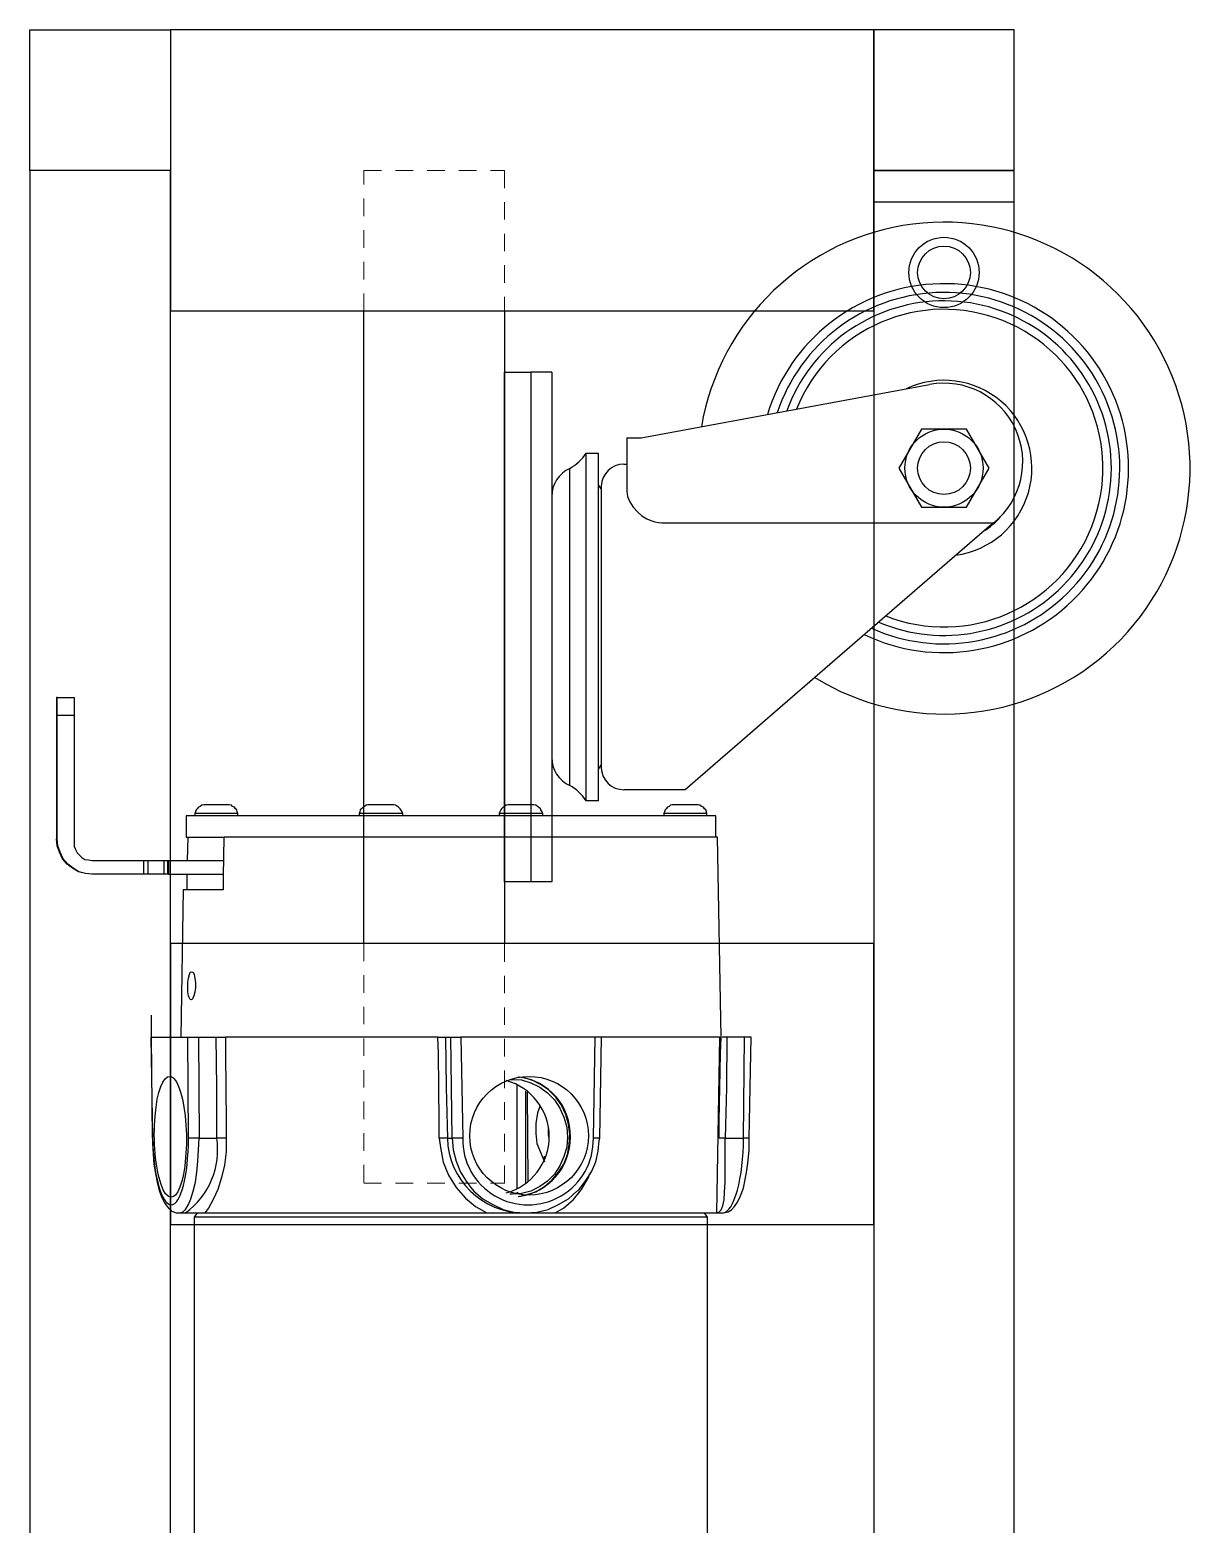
# Model space of a CAD drawing. Header units: inches. Extents: x 4 to 211, y 30 to 478.
# Drawn here: x 121.44 to 129.69, y 419.53 to 430.17 of the extents above; entities that cross this region are included whole.
import ezdxf

# ---------------------------------------------------------------- set-up
doc = ezdxf.new("R2010")
doc.units = ezdxf.units.IN
doc.header["$MEASUREMENT"] = 0
doc.linetypes.add('HIDDEN2', pattern=[0.1875, 0.125, -0.0625])
doc.layers.add('CONSTRUCTION', color=3, linetype='Continuous')
doc.layers.add('OBJECT', color=7, linetype='Continuous')
doc.layers.add('HIDDEN', color=1, linetype='HIDDEN2', lineweight=13)

msp = doc.modelspace()

# ---------------------------------------------------------------- linework, layer by layer
at = {"ltscale": 0.008386}
for p, q in [((125.15229, 427.72958), (125.00429, 427.72958)), ((125.00429, 427.72958), (125.00429, 424.10458)), ((125.15229, 427.72958), (125.15229, 424.10458)), ((125.15229, 424.10458), (125.00429, 424.10458))]:
    msp.add_line(p, q, dxfattribs=at)
at = {"ltscale": 0.011317}
for p, q in [((125.78829, 427.26208), (127.83973, 427.6423)), ((125.68629, 427.26208), (125.68629, 426.88249)), ((125.68629, 427.26208), (125.78829, 427.26208)), ((125.66629, 427.07508), (125.68629, 427.07508)), ((125.50345, 426.91937), (125.50345, 424.9148)), ((125.68629, 426.88249), (125.69175, 426.846)), ((125.69175, 426.846), (125.70736, 426.80782)), ((125.70736, 426.80782), (125.73184, 426.76987)), ((125.73184, 426.76987), (125.76504, 426.73309)), ((125.76504, 426.73309), (125.79423, 426.70864)), ((125.79423, 426.70864), (125.82812, 426.6871)), ((125.82812, 426.6871), (125.85602, 426.67415)), ((125.85602, 426.67415), (125.88625, 426.66456)), ((125.88625, 426.66456), (125.91097, 426.66009)), ((125.91097, 426.66009), (125.93629, 426.65854)), ((125.93629, 426.65854), (128.29674, 426.65854)), ((128.26523, 426.63452), (126.10016, 424.75908)), ((128.29674, 426.65854), (128.26523, 426.63452)), ((126.10016, 424.75908), (125.66629, 424.75908))]:
    msp.add_line(p, q, dxfattribs=at)
at = {"ltscale": 0.001756}
for p, q in [((127.78128, 427.32508), (127.62078, 427.04708)), ((128.10229, 427.32508), (127.78128, 427.32508)), ((128.26279, 427.04708), (128.10229, 427.32508)), ((127.62078, 427.04708), (127.78128, 426.76908)), ((128.10229, 426.76908), (128.26279, 427.04708)), ((127.78128, 426.76908), (128.10229, 426.76908))]:
    msp.add_line(p, q, dxfattribs=at)
at = {"ltscale": 0.005526}
for p, q in [((125.39629, 424.68108), (125.39629, 427.15308)), ((125.39629, 427.15308), (125.48529, 427.15308)), ((125.48529, 424.68108), (125.48529, 427.15308)), ((125.28113, 424.78904), (125.28113, 427.04513)), ((125.48529, 424.68108), (125.39629, 424.68108))]:
    msp.add_line(p, q, dxfattribs=at)
at = {"ltscale": 0.001756}
for radius in [0.278, 0.1875]:
    msp.add_circle((127.94179, 427.04708), radius, dxfattribs=at)
at = {"ltscale": 0.012555}
for radius, start, end in [(1.75, 238.309704, 170.314925), (1.3125, 244.411713, 163.10827), (1.25, 245.66411, 161.613558), (1.19, 247.004107, 160.007077)]:
    msp.add_arc((127.94179, 427.04708), radius, start, end, dxfattribs=at)
at = {"ltscale": 0.009699}
for radius, start, end in [(1.19, 247.004107, 160.007077), (1.13, 248.50456, 158.198449), (0.625, 277.805039, 115.450201)]:
    msp.add_arc((127.94179, 427.04708), radius, start, end, dxfattribs=at)
at = {"ltscale": 0.011317}
for centre, radius, start, end in [((127.94179, 427.09167), 0.56, 309.334498, 100.5), ((125.66629, 426.91208), 0.163, 90, 177.439296), ((125.66629, 424.92208), 0.163, 182.560704, 270)]:
    msp.add_arc(centre, radius, start, end, dxfattribs=at)
at = {"ltscale": 0.005526}
for centre, radius, start, end in [((125.11816, 427.33438), 0.332, 299.398978, 326.902453), ((125.37279, 426.84458), 0.2205, 114.561589, 180), ((125.38629, 426.84458), 0.12955, 25.256867, 40.163966), ((125.37279, 424.98958), 0.2205, 180, 245.438411), ((125.38629, 424.98958), 0.12955, 319.836034, 334.743133), ((125.11816, 424.49979), 0.332, 33.097547, 60.601022)]:
    msp.add_arc(centre, radius, start, end, dxfattribs=at)
at = {"ltscale": 0.003176}
msp.add_arc((127.94179, 427.04708), 0.53, 301.989861, 319.476438, dxfattribs=at)
at = {"layer": 'CONSTRUCTION'}
for p, q in [((121.63595, 425.41454), (121.63177, 425.41454)), ((121.63177, 425.41454), (121.63177, 425.40617)), ((121.63177, 425.40617), (121.63177, 425.39362)), ((121.63177, 425.39362), (121.63177, 425.37688)), ((121.63177, 425.37688), (121.63177, 425.36014)), ((121.63177, 425.36014), (121.63177, 425.33921)), ((121.63595, 425.40617), (121.63595, 425.41454)), ((121.63595, 425.41454), (121.75731, 425.41454)), ((121.63595, 425.39362), (121.63595, 425.40617)), ((121.63595, 425.37688), (121.63595, 425.39362)), ((121.63595, 425.36014), (121.63595, 425.37688)), ((121.63595, 425.33921), (121.63595, 425.36014)), ((121.75731, 425.41454), (121.75731, 425.40617)), ((121.75731, 425.40617), (121.75731, 425.39362)), ((121.75731, 425.39362), (121.75731, 425.37688)), ((121.75731, 425.37688), (121.75731, 425.36014)), ((121.75731, 425.36014), (121.75731, 425.33921)), ((121.63177, 425.33921), (121.63177, 425.3141)), ((121.63177, 425.3141), (121.63177, 425.28899)), ((121.63177, 425.28899), (121.63177, 424.41016)), ((121.63595, 425.3141), (121.63595, 425.33921)), ((121.63595, 425.28899), (121.63595, 425.3141)), ((121.63595, 424.41016), (121.63595, 425.28899)), ((121.63595, 425.28899), (121.75731, 425.28899)), ((121.75731, 425.33921), (121.75731, 425.3141)), ((121.75731, 425.3141), (121.75731, 425.28899)), ((121.75731, 425.28899), (121.75731, 424.38087)), ((122.6194, 424.60267), (122.61522, 424.59011)), ((122.62359, 424.61522), (122.6194, 424.60267)), ((122.63196, 424.62359), (122.62359, 424.61522)), ((122.64033, 424.63615), (122.63196, 424.62359)), ((122.65288, 424.64033), (122.64033, 424.63615)), ((122.66544, 424.6487), (122.65288, 424.64033)), ((122.67799, 424.65289), (122.66544, 424.6487)), ((122.69055, 424.65289), (122.67799, 424.65289)), ((122.69473, 424.65289), (122.69055, 424.65289)), ((122.71147, 424.65289), (122.69473, 424.65289)), ((122.73658, 424.65289), (122.71147, 424.65289)), ((122.76588, 424.65289), (122.73658, 424.65289)), ((122.79517, 424.65289), (122.76588, 424.65289)), ((122.82446, 424.65289), (122.79517, 424.65289)), ((122.8412, 424.65289), (122.82446, 424.65289)), ((122.84539, 424.65289), (122.8412, 424.65289)), ((122.85794, 424.65289), (122.84539, 424.65289)), ((122.87468, 424.6487), (122.85794, 424.65289)), ((122.88305, 424.64033), (122.87468, 424.6487)), ((122.89561, 424.63615), (122.88305, 424.64033)), ((122.90398, 424.62359), (122.89561, 424.63615)), ((122.91235, 424.61522), (122.90398, 424.62359)), ((122.91653, 424.60267), (122.91235, 424.61522)), ((122.92072, 424.59011), (122.91653, 424.60267)), ((123.78699, 424.60267), (123.78281, 424.59011)), ((123.79118, 424.61522), (123.78699, 424.60267)), ((123.79955, 424.62359), (123.79118, 424.61522)), ((123.8121, 424.63615), (123.79955, 424.62359)), ((123.82047, 424.64033), (123.8121, 424.63615)), ((123.83303, 424.6487), (123.82047, 424.64033)), ((123.84558, 424.65289), (123.83303, 424.6487)), ((123.85814, 424.65289), (123.84558, 424.65289)), ((123.86232, 424.65289), (123.85814, 424.65289)), ((123.87906, 424.65289), (123.86232, 424.65289)), ((123.90417, 424.65289), (123.87906, 424.65289)), ((123.93765, 424.65289), (123.90417, 424.65289)), ((123.96694, 424.65289), (123.93765, 424.65289)), ((123.99205, 424.65289), (123.96694, 424.65289)), ((124.00879, 424.65289), (123.99205, 424.65289)), ((124.01716, 424.65289), (124.00879, 424.65289)), ((124.02972, 424.65289), (124.01716, 424.65289)), ((124.04227, 424.6487), (124.02972, 424.65289)), ((124.05483, 424.64033), (124.04227, 424.6487)), ((124.0632, 424.63615), (124.05483, 424.64033)), ((124.07575, 424.62359), (124.0632, 424.63615)), ((124.07994, 424.61522), (124.07575, 424.62359)), ((124.08831, 424.60267), (124.07994, 424.61522)), ((124.09249, 424.59011), (124.08831, 424.60267)), ((124.783, 424.60267), (124.77882, 424.59011)), ((124.79137, 424.61522), (124.783, 424.60267)), ((124.79556, 424.62359), (124.79137, 424.61522)), ((124.80811, 424.63615), (124.79556, 424.62359)), ((124.81648, 424.64033), (124.80811, 424.63615)), ((124.82904, 424.6487), (124.81648, 424.64033)), ((124.84159, 424.65289), (124.82904, 424.6487)), ((124.85414, 424.65289), (124.84159, 424.65289)), ((124.86251, 424.65289), (124.85414, 424.65289)), ((124.87925, 424.65289), (124.86251, 424.65289)), ((124.90436, 424.65289), (124.87925, 424.65289)), ((124.93366, 424.65289), (124.90436, 424.65289)), ((124.96295, 424.65289), (124.93366, 424.65289)), ((124.98806, 424.65289), (124.96295, 424.65289)), ((125.0048, 424.65289), (124.98806, 424.65289)), ((125.01317, 424.65289), (125.0048, 424.65289)), ((125.02573, 424.65289), (125.01317, 424.65289)), ((125.03828, 424.6487), (125.02573, 424.65289)), ((125.05084, 424.64033), (125.03828, 424.6487)), ((125.05921, 424.63615), (125.05084, 424.64033)), ((125.07176, 424.62359), (125.05921, 424.63615)), ((125.07595, 424.61522), (125.07176, 424.62359)), ((125.08431, 424.60267), (125.07595, 424.61522)), ((125.0885, 424.59011), (125.08431, 424.60267)), ((125.95478, 424.60267), (125.95059, 424.59011)), ((125.95896, 424.61522), (125.95478, 424.60267)), ((125.96733, 424.62359), (125.95896, 424.61522)), ((125.9757, 424.63615), (125.96733, 424.62359)), ((125.98826, 424.64033), (125.9757, 424.63615)), ((125.99662, 424.6487), (125.98826, 424.64033)), ((126.00918, 424.65289), (125.99662, 424.6487)), ((126.02592, 424.65289), (126.00918, 424.65289)), ((126.0301, 424.65289), (126.02592, 424.65289)), ((126.04684, 424.65289), (126.0301, 424.65289)), ((126.07195, 424.65289), (126.04684, 424.65289)), ((126.10125, 424.65289), (126.07195, 424.65289)), ((126.13054, 424.65289), (126.10125, 424.65289)), ((126.15565, 424.65289), (126.13054, 424.65289)), ((126.17658, 424.65289), (126.15565, 424.65289)), ((126.18076, 424.65289), (126.17658, 424.65289)), ((126.19332, 424.65289), (126.18076, 424.65289)), ((126.20587, 424.6487), (126.19332, 424.65289)), ((126.21842, 424.64033), (126.20587, 424.6487)), ((126.23098, 424.63615), (126.21842, 424.64033)), ((126.23935, 424.62359), (126.23098, 424.63615)), ((126.24772, 424.61522), (126.23935, 424.62359)), ((126.2519, 424.60267), (126.24772, 424.61522)), ((126.25609, 424.59011), (126.2519, 424.60267)), ((122.56082, 424.57337), (122.55245, 424.57337)), ((122.55245, 424.57337), (122.55245, 424.42272)), ((122.58174, 424.57337), (122.56082, 424.57337)), ((122.61522, 424.57337), (122.58174, 424.57337)), ((122.61522, 424.59011), (122.61522, 424.57337)), ((122.62777, 424.59011), (122.61522, 424.59011)), ((122.66125, 424.57337), (122.61522, 424.57337)), ((122.6487, 424.59011), (122.62777, 424.59011)), ((122.67799, 424.59011), (122.6487, 424.59011)), ((122.71984, 424.57337), (122.66125, 424.57337)), ((122.71566, 424.59011), (122.67799, 424.59011)), ((122.76169, 424.59011), (122.71566, 424.59011)), ((122.7868, 424.57337), (122.71984, 424.57337)), ((122.80354, 424.59011), (122.76169, 424.59011)), ((122.86631, 424.57337), (122.7868, 424.57337)), ((122.84539, 424.59011), (122.80354, 424.59011)), ((122.87887, 424.59011), (122.84539, 424.59011)), ((122.95838, 424.57337), (122.86631, 424.57337)), ((122.90398, 424.59011), (122.87887, 424.59011)), ((122.91653, 424.59011), (122.90398, 424.59011)), ((122.92072, 424.59011), (122.91653, 424.59011)), ((122.92072, 424.57337), (122.92072, 424.59011)), ((123.05882, 424.57337), (122.95838, 424.57337)), ((123.16763, 424.57337), (123.05882, 424.57337)), ((123.2848, 424.57337), (123.16763, 424.57337)), ((123.41035, 424.57337), (123.2848, 424.57337)), ((123.54008, 424.57337), (123.41035, 424.57337)), ((123.67819, 424.57337), (123.54008, 424.57337)), ((123.82466, 424.57337), (123.67819, 424.57337)), ((123.78281, 424.59011), (123.78281, 424.57337)), ((123.78699, 424.59011), (123.78281, 424.59011)), ((123.80373, 424.59011), (123.78699, 424.59011)), ((123.83303, 424.59011), (123.80373, 424.59011)), ((123.97113, 424.57337), (123.82466, 424.57337)), ((123.86651, 424.59011), (123.83303, 424.59011)), ((123.90836, 424.59011), (123.86651, 424.59011)), ((123.9502, 424.59011), (123.90836, 424.59011)), ((123.99205, 424.59011), (123.9502, 424.59011)), ((124.12179, 424.57337), (123.97113, 424.57337)), ((124.02972, 424.59011), (123.99205, 424.59011)), ((124.0632, 424.59011), (124.02972, 424.59011)), ((124.07994, 424.59011), (124.0632, 424.59011)), ((124.08831, 424.59011), (124.07994, 424.59011)), ((124.09249, 424.59011), (124.08831, 424.59011)), ((124.09249, 424.57337), (124.09249, 424.59011)), ((124.27244, 424.57337), (124.12179, 424.57337)), ((124.42728, 424.57337), (124.27244, 424.57337)), ((124.58213, 424.57337), (124.42728, 424.57337)), ((124.73278, 424.57337), (124.58213, 424.57337)), ((124.88344, 424.57337), (124.73278, 424.57337)), ((124.77882, 424.59011), (124.77882, 424.57337)), ((124.783, 424.59011), (124.77882, 424.59011)), ((124.79974, 424.59011), (124.783, 424.59011)), ((124.82904, 424.59011), (124.79974, 424.59011)), ((124.86251, 424.59011), (124.82904, 424.59011)), ((124.90436, 424.59011), (124.86251, 424.59011)), ((125.02991, 424.57337), (124.88344, 424.57337)), ((124.94621, 424.59011), (124.90436, 424.59011)), ((124.98806, 424.59011), (124.94621, 424.59011)), ((125.02991, 424.59011), (124.98806, 424.59011)), ((125.05921, 424.59011), (125.02991, 424.59011)), ((125.17638, 424.57337), (125.02991, 424.57337)), ((125.08013, 424.59011), (125.05921, 424.59011)), ((125.0885, 424.59011), (125.08013, 424.59011)), ((125.0885, 424.57337), (125.0885, 424.59011)), ((125.31448, 424.57337), (125.17638, 424.57337)), ((125.44422, 424.57337), (125.31448, 424.57337)), ((125.57395, 424.57337), (125.44422, 424.57337)), ((125.69113, 424.57337), (125.57395, 424.57337)), ((125.79993, 424.57337), (125.69113, 424.57337)), ((125.90037, 424.57337), (125.79993, 424.57337)), ((125.99244, 424.57337), (125.90037, 424.57337)), ((125.95059, 424.59011), (125.95059, 424.57337)), ((125.95896, 424.59011), (125.95059, 424.59011)), ((125.97989, 424.59011), (125.95896, 424.59011)), ((125.97989, 424.57337), (125.95896, 424.57337)), ((126.01336, 424.59011), (125.97989, 424.59011)), ((126.01336, 424.57337), (125.97989, 424.57337)), ((126.07614, 424.57337), (125.99244, 424.57337)), ((126.05103, 424.59011), (126.01336, 424.59011)), ((126.05103, 424.57337), (126.01336, 424.57337)), ((126.09288, 424.59011), (126.05103, 424.59011)), ((126.09288, 424.57337), (126.05103, 424.57337)), ((126.1431, 424.57337), (126.07614, 424.57337)), ((126.13891, 424.59011), (126.09288, 424.59011)), ((126.13891, 424.57337), (126.09288, 424.57337)), ((126.18076, 424.59011), (126.13891, 424.59011)), ((126.18076, 424.57337), (126.13891, 424.57337)), ((126.20169, 424.57337), (126.1431, 424.57337)), ((126.21424, 424.59011), (126.18076, 424.59011)), ((126.21424, 424.57337), (126.18076, 424.57337)), ((126.2519, 424.57337), (126.20169, 424.57337)), ((126.23935, 424.59011), (126.21424, 424.59011)), ((126.23935, 424.57337), (126.21424, 424.57337)), ((126.2519, 424.59011), (126.23935, 424.59011)), ((126.2519, 424.57337), (126.23935, 424.57337)), ((126.25609, 424.59011), (126.2519, 424.59011)), ((126.28538, 424.57337), (126.2519, 424.57337)), ((126.25609, 424.57337), (126.2519, 424.57337)), ((126.25609, 424.57337), (126.25609, 424.59011)), ((126.30631, 424.57337), (126.28538, 424.57337)), ((126.31886, 424.57337), (126.30631, 424.57337)), ((126.31886, 424.42272), (126.31886, 424.57337)), ((121.63595, 424.35994), (121.63177, 424.41016)), ((121.63177, 424.41016), (121.63595, 424.41016)), ((121.64014, 424.35994), (121.63595, 424.41016)), ((122.55245, 424.42272), (122.55663, 424.42272)), ((122.55663, 424.42272), (122.56919, 424.42272)), ((122.565, 424.42272), (122.56082, 424.25532)), ((122.56919, 424.42272), (122.59848, 424.42272)), ((122.59848, 424.42272), (122.63614, 424.42272)), ((122.63614, 424.42272), (122.69055, 424.42272)), ((122.69055, 424.42272), (122.75332, 424.42272)), ((122.75332, 424.42272), (122.81609, 424.42272)), ((122.82028, 424.42272), (122.81609, 424.14233)), ((122.90816, 424.42272), (122.82028, 424.42272)), ((123.00442, 424.42272), (122.90816, 424.42272)), ((123.10904, 424.42272), (123.00442, 424.42272)), ((123.22203, 424.42272), (123.10904, 424.42272)), ((123.34339, 424.42272), (123.22203, 424.42272)), ((123.47313, 424.42272), (123.34339, 424.42272)), ((123.60704, 424.42272), (123.47313, 424.42272)), ((123.74514, 424.42272), (123.60704, 424.42272)), ((123.89162, 424.42272), (123.74514, 424.42272)), ((124.03809, 424.42272), (123.89162, 424.42272)), ((124.18874, 424.42272), (124.03809, 424.42272)), ((124.34359, 424.42272), (124.18874, 424.42272)), ((124.49424, 424.42272), (124.34359, 424.42272)), ((124.64908, 424.42272), (124.49424, 424.42272)), ((124.79974, 424.42272), (124.64908, 424.42272)), ((124.9504, 424.42272), (124.79974, 424.42272)), ((125.09268, 424.42272), (124.9504, 424.42272)), ((125.23497, 424.42272), (125.09268, 424.42272)), ((125.37307, 424.42272), (125.23497, 424.42272)), ((125.50281, 424.42272), (125.37307, 424.42272)), ((125.62417, 424.42272), (125.50281, 424.42272)), ((125.74135, 424.42272), (125.62417, 424.42272)), ((125.84597, 424.42272), (125.74135, 424.42272)), ((125.94222, 424.42272), (125.84597, 424.42272)), ((126.0301, 424.42272), (125.94222, 424.42272)), ((126.10962, 424.42272), (126.0301, 424.42272)), ((126.17658, 424.42272), (126.10962, 424.42272)), ((126.23098, 424.42272), (126.17658, 424.42272)), ((126.27283, 424.42272), (126.23098, 424.42272)), ((126.30631, 424.42272), (126.27283, 424.42272)), ((126.32305, 424.42272), (126.30631, 424.42272)), ((126.33142, 424.42272), (126.32305, 424.42272)), ((126.35653, 422.99985), (126.33142, 424.42272)), ((121.65269, 424.31391), (121.63595, 424.35994)), ((121.65688, 424.31391), (121.64014, 424.35994)), ((121.67362, 424.26788), (121.65269, 424.31391)), ((121.6778, 424.26788), (121.65688, 424.31391)), ((121.75731, 424.38087), (121.75731, 424.35576)), ((121.75731, 424.35576), (121.76568, 424.33483)), ((121.76568, 424.33483), (121.77824, 424.30972)), ((121.77824, 424.30972), (121.79498, 424.29298)), ((121.79498, 424.29298), (121.81172, 424.27624)), ((121.70709, 424.23021), (121.67362, 424.26788)), ((121.71128, 424.23021), (121.6778, 424.26788)), ((121.74476, 424.20092), (121.70709, 424.23021)), ((121.74894, 424.20092), (121.71128, 424.23021)), ((121.78661, 424.17581), (121.74476, 424.20092)), ((121.79079, 424.17581), (121.74894, 424.20092)), ((121.83683, 424.16325), (121.78661, 424.17581)), ((121.83683, 424.16325), (121.79079, 424.17581)), ((121.81172, 424.27624), (121.83264, 424.26369)), ((121.83264, 424.26369), (121.85775, 424.25951)), ((121.85775, 424.25951), (121.88286, 424.25532)), ((121.88286, 424.25532), (122.25113, 424.25532)), ((122.25113, 424.25532), (122.25532, 424.25532)), ((122.25113, 424.15907), (122.25113, 424.25532)), ((122.25532, 424.25532), (122.2595, 424.25532)), ((122.2595, 424.25532), (122.26369, 424.25532)), ((122.26369, 424.25532), (122.26787, 424.25532)), ((122.26787, 424.25532), (122.27206, 424.25532)), ((122.27206, 424.25532), (122.27624, 424.25532)), ((122.27624, 424.25532), (122.28043, 424.25532)), ((122.28043, 424.25532), (122.2888, 424.25532)), ((122.28043, 424.25532), (122.28043, 424.15907)), ((122.2888, 424.25532), (122.30135, 424.25532)), ((122.30135, 424.25532), (122.31809, 424.25532)), ((122.31809, 424.25532), (122.33902, 424.25532)), ((122.33902, 424.25532), (122.35576, 424.25532)), ((122.35576, 424.25532), (122.37668, 424.25532)), ((122.37668, 424.25532), (122.38923, 424.25532)), ((122.38923, 424.25532), (122.3976, 424.25532)), ((122.3976, 424.15907), (122.3976, 424.25532)), ((122.3976, 424.25532), (122.40179, 424.25532)), ((122.40179, 424.25532), (122.40597, 424.25532)), ((122.40597, 424.25532), (122.41016, 424.25532)), ((122.41016, 424.25532), (122.41434, 424.25532)), ((122.41434, 424.25532), (122.41853, 424.25532)), ((122.41853, 424.25532), (122.42271, 424.25532)), ((122.42271, 424.25532), (122.4269, 424.25532)), ((122.42271, 424.15907), (122.42271, 424.25532)), ((122.4269, 424.25532), (122.82028, 424.25532)), ((122.4269, 424.25532), (122.4269, 424.15907)), ((121.88705, 424.15907), (121.83683, 424.16325)), ((121.88286, 424.15907), (121.83683, 424.16325)), ((122.25113, 424.15907), (121.88705, 424.15907)), ((122.25532, 424.15907), (122.25113, 424.15907)), ((122.2595, 424.15907), (122.25532, 424.15907)), ((122.26369, 424.15907), (122.2595, 424.15907)), ((122.26787, 424.15907), (122.26369, 424.15907)), ((122.27206, 424.15907), (122.26787, 424.15907)), ((122.27624, 424.15907), (122.27206, 424.15907)), ((122.28043, 424.15907), (122.27624, 424.15907)), ((122.2888, 424.15907), (122.28043, 424.15907)), ((122.30135, 424.15907), (122.2888, 424.15907)), ((122.31809, 424.15907), (122.30135, 424.15907)), ((122.33902, 424.15907), (122.31809, 424.15907)), ((122.35576, 424.15907), (122.33902, 424.15907)), ((122.37668, 424.15907), (122.35576, 424.15907)), ((122.38923, 424.15907), (122.37668, 424.15907)), ((122.3976, 424.15907), (122.38923, 424.15907)), ((122.40179, 424.15907), (122.3976, 424.15907)), ((122.40597, 424.15907), (122.40179, 424.15907)), ((122.41016, 424.15907), (122.40597, 424.15907)), ((122.41434, 424.15907), (122.41016, 424.15907)), ((122.41853, 424.15907), (122.41434, 424.15907)), ((122.42271, 424.15907), (122.41853, 424.15907)), ((122.4269, 424.15907), (122.42271, 424.15907)), ((122.4269, 424.15907), (122.81609, 424.15907)), ((122.55663, 424.15907), (122.55663, 424.13814)), ((122.55663, 424.13814), (122.55663, 424.04607)), ((122.81609, 424.14233), (122.81609, 424.04607)), ((122.53152, 424.04607), (122.51478, 422.99985)), ((122.53571, 424.04607), (122.53152, 424.04607)), ((122.54408, 424.04607), (122.53571, 424.04607)), ((122.56919, 424.04607), (122.54408, 424.04607)), ((122.61103, 424.04607), (122.56919, 424.04607)), ((122.66544, 424.04607), (122.61103, 424.04607)), ((122.7324, 424.04607), (122.66544, 424.04607)), ((122.81609, 424.04607), (122.7324, 424.04607)), ((122.56919, 423.41834), (122.57756, 423.44345)), ((122.57756, 423.44345), (122.58174, 423.46019)), ((122.58174, 423.46019), (122.59011, 423.46437)), ((122.59011, 423.46437), (122.60266, 423.46019)), ((122.60266, 423.46019), (122.61103, 423.44345)), ((122.61103, 423.44345), (122.61522, 423.41834)), ((122.565, 423.38904), (122.56919, 423.41834)), ((122.565, 423.35557), (122.565, 423.38904)), ((122.565, 423.32209), (122.565, 423.35557)), ((122.56919, 423.29279), (122.565, 423.32209)), ((122.61522, 423.41834), (122.6194, 423.38486)), ((122.6194, 423.35138), (122.61522, 423.3179)), ((122.6194, 423.38486), (122.6194, 423.35138)), ((122.57337, 423.28024), (122.56919, 423.29279)), ((122.58174, 423.26768), (122.57337, 423.28024)), ((122.59011, 423.2635), (122.58174, 423.26768)), ((122.59848, 423.27187), (122.59011, 423.2635)), ((122.60685, 423.29279), (122.59848, 423.27187)), ((122.61522, 423.3179), (122.60685, 423.29279)), ((122.30672, 422.99582), (122.30672, 423.15602)), ((122.30554, 422.99985), (122.30135, 422.99985)), ((122.30135, 422.99985), (122.31391, 422.28004)), ((122.31391, 422.28004), (122.30554, 422.99985)), ((122.30554, 422.99985), (122.565, 422.99985)), ((122.565, 422.99985), (122.56919, 422.99985)), ((122.56919, 422.28004), (122.565, 422.99985)), ((122.56919, 422.99985), (122.57756, 422.99985)), ((122.57756, 422.99985), (122.58592, 422.99985)), ((122.58592, 422.99985), (122.59429, 422.99985)), ((122.59429, 422.99985), (122.60685, 422.99985)), ((122.60685, 422.99985), (122.61522, 422.99985)), ((122.61522, 422.99985), (122.62777, 422.99985)), ((122.62777, 422.99985), (122.64033, 422.99985)), ((122.64033, 422.99985), (122.76588, 422.99985)), ((122.64033, 422.99985), (122.64451, 422.28004)), ((122.77006, 422.63995), (122.76588, 422.99985)), ((122.76588, 422.99985), (122.7868, 422.99985)), ((122.7868, 422.99985), (122.80773, 422.99985)), ((122.80773, 422.99985), (122.82446, 422.99985)), ((122.82446, 422.99985), (122.83283, 422.99985)), ((122.92072, 422.99985), (122.83283, 422.99985)), ((122.83283, 422.99985), (122.83283, 422.87849)), ((123.08811, 422.99985), (122.92072, 422.99985)), ((123.27643, 422.99985), (123.08811, 422.99985)), ((123.48568, 422.99985), (123.27643, 422.99985)), ((123.71167, 422.99985), (123.48568, 422.99985)), ((123.9502, 422.99985), (123.71167, 422.99985)), ((124.19711, 422.99985), (123.9502, 422.99985)), ((124.34359, 422.99985), (124.19711, 422.99985)), ((124.34777, 422.88267), (124.34359, 422.99985)), ((124.34359, 422.99985), (124.36451, 422.99985)), ((124.36451, 422.99985), (124.38125, 422.99985)), ((124.38125, 422.99985), (124.39381, 422.99985)), ((124.39381, 422.99985), (124.39799, 422.99985)), ((124.39799, 422.99985), (124.40217, 422.63995)), ((124.39799, 422.99985), (124.43565, 422.99985)), ((124.44402, 422.28004), (124.43565, 422.99985)), ((124.43565, 422.99985), (124.43984, 422.99985)), ((124.43984, 422.99985), (124.44402, 422.99985)), ((124.44402, 422.99985), (124.45239, 422.99985)), ((124.45239, 422.99985), (124.46076, 422.99985)), ((124.46076, 422.99985), (124.47332, 422.99985)), ((124.47332, 422.99985), (124.48587, 422.99985)), ((124.48587, 422.99985), (124.49843, 422.99985)), ((124.49843, 422.99985), (124.5068, 422.99985)), ((125.46096, 422.99985), (124.5068, 422.99985)), ((124.5068, 422.99985), (124.51935, 422.28004)), ((125.4484, 422.28004), (125.46096, 422.99985)), ((125.47351, 422.99985), (125.46096, 422.99985)), ((125.48188, 422.99985), (125.47351, 422.99985)), ((125.49025, 422.99985), (125.48188, 422.99985)), ((125.49862, 422.99985), (125.49025, 422.99985)), ((125.49444, 422.28004), (125.50699, 422.99985)), ((125.6158, 422.99985), (125.49444, 422.99985)), ((125.50281, 422.99985), (125.49862, 422.99985)), ((125.50699, 422.99985), (125.50281, 422.99985)), ((125.80412, 422.99985), (125.6158, 422.99985)), ((125.96733, 422.99985), (125.80412, 422.99985)), ((126.10543, 422.99985), (125.96733, 422.99985)), ((126.21424, 422.99985), (126.10543, 422.99985)), ((126.29375, 422.99985), (126.21424, 422.99985)), ((126.33979, 422.99985), (126.29375, 422.99985)), ((126.32723, 421.74856), (126.34816, 422.99985)), ((126.34816, 422.99985), (126.33979, 422.99985)), ((126.35234, 422.88267), (126.35653, 422.99985)), ((126.36908, 422.99985), (126.3649, 422.99985)), ((126.38582, 422.99985), (126.36908, 422.99985)), ((126.39838, 422.99985), (126.38582, 422.99985)), ((126.39838, 422.99985), (126.39419, 422.63995)), ((126.52392, 422.99985), (126.39838, 422.99985)), ((126.51555, 422.28004), (126.52392, 422.99985)), ((126.53648, 422.99985), (126.52392, 422.99985)), ((126.54485, 422.99985), (126.53648, 422.99985)), ((126.55322, 422.99985), (126.54485, 422.99985)), ((126.56159, 422.99985), (126.55322, 422.99985)), ((126.5574, 422.28004), (126.56996, 422.99985)), ((126.56577, 422.99985), (126.56159, 422.99985)), ((126.56996, 422.99985), (126.56577, 422.99985)), ((122.83283, 422.87849), (122.83702, 422.39722)), ((124.35196, 422.40141), (124.34777, 422.88267)), ((126.34397, 422.40141), (126.35234, 422.88267)), ((124.85414, 422.69853), (124.87088, 422.69853)), ((124.87088, 422.69853), (124.93784, 422.69435)), ((124.93784, 422.71109), (124.91273, 422.71527)), ((125.00899, 422.69435), (124.93784, 422.71109)), ((124.93784, 422.69435), (125.0048, 422.67343)), ((124.97969, 422.70272), (124.97969, 422.70272)), ((125.07176, 422.66087), (125.00899, 422.69435)), ((122.77006, 422.28004), (122.77006, 422.63995)), ((124.40217, 422.63995), (124.41054, 422.28004)), ((124.90436, 422.65669), (124.90436, 422.39722)), ((124.96714, 421.95781), (124.96714, 422.61484)), ((124.98388, 421.97036), (124.97969, 422.61065)), ((125.0048, 422.67343), (125.06758, 422.64413)), ((125.06758, 422.64413), (125.12198, 422.60228)), ((125.13035, 422.62321), (125.07176, 422.66087)), ((125.12198, 422.60228), (125.1722, 422.55206)), ((125.18057, 422.57299), (125.13035, 422.62321)), ((126.39419, 422.63995), (126.38582, 422.28004)), ((125.06758, 422.50603), (125.05084, 422.45999)), ((125.1722, 422.55206), (125.20986, 422.49347)), ((125.22242, 422.5144), (125.18057, 422.57299)), ((125.21405, 422.53114), (125.20986, 422.53114)), ((125.20986, 422.49347), (125.23916, 422.4307)), ((125.25171, 422.44744), (125.22242, 422.5144)), ((122.83702, 422.39722), (122.83702, 422.28004)), ((124.35196, 422.28004), (124.35196, 422.40141)), ((124.90436, 422.39722), (124.90436, 421.99547)), ((125.05084, 422.45999), (125.03828, 422.38467)), ((125.03828, 422.38467), (125.03828, 422.31352)), ((125.23916, 422.4307), (125.26008, 422.35956)), ((125.27264, 422.38048), (125.25171, 422.44744)), ((125.28101, 422.30934), (125.27264, 422.38048)), ((126.34397, 422.28004), (126.34397, 422.40141)), ((122.31391, 422.28004), (122.31391, 422.24238)), ((122.31391, 422.28004), (122.31391, 422.28004)), ((122.57337, 422.28004), (122.56919, 422.28004)), ((122.58174, 422.28004), (122.57337, 422.28004)), ((122.58592, 422.28004), (122.58174, 422.28004)), ((122.59848, 422.28004), (122.58592, 422.28004)), ((122.60685, 422.28004), (122.59848, 422.28004)), ((122.6194, 422.28004), (122.60685, 422.28004)), ((122.63196, 422.28004), (122.6194, 422.28004)), ((122.64451, 422.28004), (122.63196, 422.28004)), ((122.64033, 422.19635), (122.64451, 422.28004)), ((122.64451, 422.28004), (122.77006, 422.28004)), ((122.78262, 422.28004), (122.77006, 422.28004)), ((122.79099, 422.28004), (122.78262, 422.28004)), ((122.79936, 422.28004), (122.79099, 422.28004)), ((122.80773, 422.28004), (122.79936, 422.28004)), ((122.81609, 422.28004), (122.80773, 422.28004)), ((122.82446, 422.28004), (122.81609, 422.28004)), ((122.83283, 422.28004), (122.82446, 422.28004)), ((122.83702, 422.28004), (122.83283, 422.28004)), ((122.83702, 422.28004), (122.83702, 422.18379)), ((124.36451, 422.28004), (124.35196, 422.28004)), ((124.35196, 422.28004), (124.36033, 422.21309)), ((124.37288, 422.28004), (124.36451, 422.28004)), ((124.38125, 422.28004), (124.37288, 422.28004)), ((124.38962, 422.28004), (124.38125, 422.28004)), ((124.39381, 422.28004), (124.38962, 422.28004)), ((124.40217, 422.28004), (124.39381, 422.28004)), ((124.40636, 422.28004), (124.40217, 422.28004)), ((124.41054, 422.28004), (124.40636, 422.28004)), ((124.41054, 422.28004), (124.44402, 422.28004)), ((124.44402, 422.28004), (124.45239, 422.19635)), ((124.44821, 422.28004), (124.44402, 422.28004)), ((124.45658, 422.28004), (124.44821, 422.28004)), ((124.46495, 422.28004), (124.45658, 422.28004)), ((124.47332, 422.28004), (124.46495, 422.28004)), ((124.48169, 422.28004), (124.47332, 422.28004)), ((124.49424, 422.28004), (124.48169, 422.28004)), ((124.5068, 422.28004), (124.49424, 422.28004)), ((124.51935, 422.28004), (124.5068, 422.28004)), ((125.03828, 422.31352), (125.04665, 422.24238)), ((125.13035, 422.30515), (125.13035, 422.347)), ((125.13453, 422.27586), (125.13035, 422.30515)), ((125.26008, 422.35956), (125.26427, 422.28841)), ((125.26427, 422.28841), (125.26008, 422.21727)), ((125.27682, 422.23401), (125.28101, 422.30934)), ((125.46096, 422.28004), (125.4484, 422.28004)), ((125.46933, 422.28004), (125.46096, 422.28004)), ((125.4777, 422.28004), (125.46933, 422.28004)), ((125.48607, 422.28004), (125.4777, 422.28004)), ((125.48188, 422.18798), (125.49025, 422.2633)), ((125.49025, 422.28004), (125.48607, 422.28004)), ((125.49025, 422.2633), (125.49444, 422.28004)), ((125.49444, 422.28004), (125.49025, 422.28004)), ((126.34816, 422.28004), (126.34397, 422.28004)), ((126.35653, 422.28004), (126.34816, 422.28004)), ((126.36071, 422.28004), (126.35653, 422.28004)), ((126.36908, 422.28004), (126.36071, 422.28004)), ((126.37745, 422.28004), (126.36908, 422.28004)), ((126.38582, 422.28004), (126.37745, 422.28004)), ((126.38582, 422.21727), (126.38582, 422.28004)), ((126.38582, 422.28004), (126.51555, 422.28004)), ((126.52811, 422.28004), (126.51555, 422.28004)), ((126.53648, 422.28004), (126.52811, 422.28004)), ((126.54485, 422.28004), (126.53648, 422.28004)), ((126.55322, 422.28004), (126.54485, 422.28004)), ((126.5574, 422.28004), (126.55322, 422.28004)), ((126.5574, 422.26749), (126.5574, 422.28004)), ((126.5574, 422.19635), (126.5574, 422.26749)), ((122.31391, 422.24238), (122.31809, 422.16705)), ((122.31809, 422.16705), (122.32228, 422.09591)), ((122.63614, 422.11683), (122.64033, 422.19635)), ((122.83702, 422.18379), (122.82446, 422.08754)), ((124.36033, 422.21309), (124.38125, 422.10846)), ((124.45239, 422.19635), (124.47332, 422.11683)), ((125.04665, 422.24238), (125.10105, 422.11265)), ((125.10105, 422.1252), (125.10105, 422.15031)), ((125.10105, 422.15031), (125.10942, 422.15031)), ((125.23916, 422.15031), (125.20986, 422.08335)), ((125.26008, 422.21727), (125.23916, 422.15031)), ((125.23916, 422.09591), (125.26427, 422.16287)), ((125.26008, 422.15031), (125.26427, 422.15031)), ((125.26427, 422.16287), (125.27682, 422.23401)), ((125.46514, 422.11265), (125.48188, 422.18798)), ((126.38582, 422.12939), (126.38582, 422.21727)), ((126.54903, 422.12102), (126.5574, 422.19635)), ((122.32228, 422.09591), (122.33483, 422.02895)), ((122.62777, 422.03732), (122.63614, 422.11683)), ((122.82446, 422.08754), (122.80354, 421.99966)), ((124.38125, 422.10846), (124.41891, 422.01639)), ((124.47332, 422.11683), (124.50261, 422.03732)), ((125.20986, 422.08335), (125.1722, 422.02476)), ((125.20149, 422.03732), (125.23916, 422.09591)), ((125.2559, 422.12939), (125.2559, 422.13776)), ((125.43585, 422.0415), (125.46514, 422.11265)), ((126.38582, 422.0415), (126.38582, 422.12939)), ((126.52811, 421.9871), (126.54066, 422.04987)), ((126.54066, 422.04987), (126.54903, 422.12102)), ((122.33483, 422.02895), (122.34739, 421.96618)), ((122.34739, 421.96618), (122.35994, 421.90759)), ((122.60266, 421.9034), (122.6194, 421.96618)), ((122.6194, 421.96618), (122.62777, 422.03732)), ((122.80354, 421.99966), (122.77843, 421.91596)), ((124.41891, 422.01639), (124.47332, 421.92851)), ((124.50261, 422.03732), (124.54865, 421.96618)), ((124.54865, 421.96618), (124.57794, 421.92851)), ((124.90436, 421.99547), (124.90436, 421.93688)), ((125.12198, 421.97455), (125.06758, 421.93688)), ((125.10105, 421.93688), (125.15546, 421.98292)), ((125.1722, 422.02476), (125.12198, 421.97455)), ((125.15546, 421.98292), (125.20149, 422.03732)), ((125.18057, 422.00384), (125.17638, 422.00384)), ((125.34796, 421.91596), (125.394, 421.97873)), ((125.3647, 421.91596), (125.41492, 421.99966)), ((125.394, 421.97873), (125.43585, 422.0415)), ((125.41492, 421.99966), (125.42329, 422.02895)), ((126.38164, 421.89503), (126.38582, 421.96618)), ((126.38582, 421.96618), (126.38582, 422.0415)), ((126.51555, 421.92433), (126.52811, 421.9871)), ((122.35994, 421.90759), (122.38086, 421.85737)), ((122.38086, 421.85737), (122.40179, 421.81552)), ((122.56919, 421.80715), (122.58592, 421.849)), ((122.58592, 421.849), (122.60266, 421.9034)), ((122.74495, 421.84481), (122.71147, 421.78204)), ((122.77843, 421.91596), (122.74495, 421.84481)), ((124.47332, 421.92851), (124.54028, 421.85318)), ((124.54028, 421.85318), (124.61142, 421.79459)), ((124.57794, 421.92851), (124.59887, 421.9034)), ((124.59887, 421.9034), (124.66164, 421.849)), ((124.66164, 421.849), (124.73278, 421.80715)), ((124.87088, 421.88248), (124.85414, 421.88248)), ((124.87088, 421.88248), (124.86251, 421.88248)), ((124.93784, 421.88666), (124.87088, 421.88248)), ((124.89599, 421.88666), (124.87088, 421.88248)), ((124.90855, 421.89085), (124.89599, 421.88666)), ((124.90436, 421.93688), (124.90436, 421.92433)), ((124.91273, 421.89503), (124.90855, 421.89085)), ((124.91273, 421.86574), (124.97551, 421.87829)), ((124.91273, 421.86574), (124.91273, 421.86574)), ((125.0048, 421.9034), (124.93784, 421.88666)), ((124.97551, 421.87829), (125.03828, 421.89922)), ((124.98388, 421.87829), (124.98388, 421.87829)), ((125.06758, 421.93688), (125.0048, 421.9034)), ((125.03828, 421.89922), (125.10105, 421.93688)), ((125.20149, 421.80715), (125.27264, 421.849)), ((125.23497, 421.78204), (125.30612, 421.84481)), ((125.27264, 421.849), (125.33122, 421.9034)), ((125.30612, 421.84481), (125.3647, 421.91596)), ((125.33122, 421.9034), (125.33959, 421.90759)), ((125.33959, 421.90759), (125.34796, 421.91596)), ((126.36908, 421.79878), (126.37745, 421.84063)), ((126.37745, 421.84063), (126.38164, 421.89503)), ((126.4737, 421.82389), (126.49463, 421.86992)), ((126.49463, 421.86992), (126.51555, 421.92433)), ((122.40179, 421.81552), (122.4269, 421.78204)), ((122.4269, 421.78204), (122.45201, 421.76112)), ((122.45201, 421.76112), (122.4813, 421.74856)), ((122.4813, 421.74856), (122.50223, 421.74856)), ((122.50223, 421.74856), (122.52734, 421.75275)), ((122.50223, 421.74856), (122.54826, 421.74856)), ((122.52734, 421.75275), (122.54826, 421.77367)), ((122.54826, 421.77367), (122.56919, 421.80715)), ((122.54826, 421.74856), (122.62777, 421.74856)), ((122.63196, 421.74856), (122.61103, 421.71927)), ((122.62777, 421.74856), (122.68636, 421.74856)), ((122.63196, 421.74856), (122.6487, 421.74856)), ((122.6487, 421.74856), (122.67381, 421.74856)), ((122.71147, 421.78204), (122.68636, 421.74856)), ((122.68636, 421.74856), (122.81609, 421.74856)), ((122.81609, 421.74856), (122.93746, 421.74856)), ((122.93746, 421.74856), (123.07556, 421.74856)), ((123.07556, 421.74856), (123.23459, 421.74856)), ((123.23459, 421.74856), (123.40617, 421.74856)), ((123.40617, 421.74856), (123.59449, 421.74856)), ((123.59449, 421.74856), (123.78699, 421.74856)), ((123.78699, 421.74856), (123.99205, 421.74856)), ((123.99205, 421.74856), (124.20548, 421.74856)), ((124.20548, 421.74856), (124.41891, 421.74856)), ((124.41891, 421.74856), (124.69093, 421.74856)), ((124.61142, 421.79459), (124.69093, 421.74856)), ((124.69093, 421.74856), (124.8123, 421.74856)), ((124.73278, 421.80715), (124.80811, 421.77367)), ((124.80811, 421.77367), (124.88344, 421.75275)), ((124.8123, 421.74856), (124.95458, 421.74856)), ((124.88344, 421.75275), (124.96714, 421.74856)), ((124.95458, 421.74856), (124.96714, 421.74856)), ((124.96714, 421.74856), (125.04665, 421.75275)), ((124.96714, 421.74856), (125.07176, 421.74856)), ((125.04665, 421.75275), (125.12616, 421.77367)), ((125.07176, 421.74856), (125.17638, 421.74856)), ((125.12616, 421.77367), (125.20149, 421.80715)), ((125.17638, 421.74856), (125.23497, 421.78204)), ((125.17638, 421.74856), (125.40237, 421.74856)), ((125.40237, 421.74856), (125.60743, 421.74856)), ((125.60743, 421.74856), (125.76645, 421.74856)), ((125.76645, 421.74856), (125.90874, 421.74856)), ((125.90874, 421.74856), (126.03429, 421.74856)), ((126.03429, 421.74856), (126.13891, 421.74856)), ((126.13891, 421.74856), (126.22261, 421.74856)), ((126.22261, 421.74856), (126.28538, 421.74856)), ((126.26027, 421.71927), (126.23935, 421.74856)), ((126.28538, 421.74856), (126.31886, 421.74856)), ((126.31886, 421.74856), (126.32305, 421.74856)), ((126.32305, 421.74856), (126.33979, 421.75275)), ((126.32305, 421.74856), (126.36908, 421.74856)), ((126.33979, 421.75275), (126.35653, 421.76949)), ((126.35653, 421.76949), (126.36908, 421.79878)), ((126.3649, 421.74856), (126.37327, 421.74856)), ((126.37327, 421.74856), (126.40675, 421.75693)), ((126.40675, 421.75693), (126.43186, 421.76949)), ((126.43186, 421.76949), (126.45278, 421.79459)), ((126.45278, 421.79459), (126.4737, 421.82389)), ((122.61103, 421.71927), (122.61103, 417.19538)), ((122.61522, 421.71927), (122.61103, 421.71927)), ((122.63196, 421.71927), (122.61522, 421.71927)), ((122.66125, 421.71927), (122.63196, 421.71927)), ((122.7031, 421.71927), (122.66125, 421.71927)), ((122.75332, 421.71927), (122.7031, 421.71927)), ((122.82028, 421.71927), (122.75332, 421.71927)), ((122.89142, 421.71927), (122.82028, 421.71927)), ((122.97931, 421.71927), (122.89142, 421.71927)), ((123.07556, 421.71927), (122.97931, 421.71927)), ((123.18018, 421.71927), (123.07556, 421.71927)), ((123.29317, 421.71927), (123.18018, 421.71927)), ((123.41454, 421.71927), (123.29317, 421.71927)), ((123.54008, 421.71927), (123.41454, 421.71927)), ((123.674, 421.71927), (123.54008, 421.71927)), ((123.81629, 421.71927), (123.674, 421.71927)), ((123.95857, 421.71927), (123.81629, 421.71927)), ((124.10505, 421.71927), (123.95857, 421.71927)), ((124.2557, 421.71927), (124.10505, 421.71927)), ((124.40636, 421.71927), (124.2557, 421.71927)), ((124.55702, 421.71927), (124.40636, 421.71927)), ((124.70767, 421.71927), (124.55702, 421.71927)), ((124.85414, 421.71927), (124.70767, 421.71927)), ((125.00062, 421.71927), (124.85414, 421.71927)), ((125.13872, 421.71927), (125.00062, 421.71927)), ((125.27682, 421.71927), (125.13872, 421.71927)), ((125.40655, 421.71927), (125.27682, 421.71927)), ((125.5321, 421.71927), (125.40655, 421.71927)), ((125.64928, 421.71927), (125.5321, 421.71927)), ((125.75809, 421.71927), (125.64928, 421.71927)), ((125.85434, 421.71927), (125.75809, 421.71927)), ((125.94641, 421.71927), (125.85434, 421.71927)), ((126.02592, 421.71927), (125.94641, 421.71927)), ((126.09288, 421.71927), (126.02592, 421.71927)), ((126.15147, 421.71927), (126.09288, 421.71927)), ((126.19332, 421.71927), (126.15147, 421.71927)), ((126.22679, 421.71927), (126.19332, 421.71927)), ((126.24772, 421.71927), (126.22679, 421.71927)), ((126.26027, 421.71927), (126.24772, 421.71927)), ((126.26027, 417.19538), (126.26027, 421.71927))]:
    msp.add_line(p, q, dxfattribs=at)
msp.add_circle((124.99155, 422.29738), 0.42215, dxfattribs=at)
for centre, radius, start, end in [((124.72037, 422.29051), 0.41417, 285.210603, 74.789397), ((124.86697, 422.29989), 0.41838, 358.428367, 83.143276), ((122.22594, 422.1951), 0.55071, 305.822842, 8.873374), ((124.95473, 422.2929), 0.54434, 181.353569, 269.984014), ((124.98388, 422.27025), 0.46463, 178.791957, 1.208043), ((124.86431, 422.28335), 0.42091, 277.180444, 0.68912)]:
    msp.add_arc(centre, radius, start, end, dxfattribs=at)
for centre, major_axis, ratio, start_param, end_param in [((122.44054, 422.28965), (0.00577, -0.43011), 0.26488517, 3.1004724, 9.38365771), ((122.4413, 422.3037), (0.00558, -0.49799), 0.25656982, 4.75704029, 7.80358416), ((126.3743, 422.24748), (0.00873, 0.49901), 0.28254182, 3.16648574, 4.78264357)]:
    msp.add_ellipse(centre, major_axis=major_axis, ratio=ratio, start_param=start_param, end_param=end_param, dxfattribs=at)
at = {"layer": 'HIDDEN'}
for points in [[(124.81679, 428.16515), (123.81679, 428.16515), (123.81679, 429.16515), (124.81679, 429.16515)], [(124.81679, 423.66515), (123.81679, 423.66515), (123.81679, 421.96086), (124.81679, 421.96086)]]:
    msp.add_lwpolyline(points, close=True, dxfattribs=at)
at = {"layer": 'OBJECT'}
for points in [[(122.44179, 429.16515), (121.44179, 429.16515), (121.44179, 430.16515), (122.44179, 430.16515)], [(122.44179, 428.16515), (127.44179, 428.16515), (127.44179, 430.16515), (122.44179, 430.16515)], [(127.44179, 429.16515), (128.44179, 429.16515), (128.44179, 430.16515), (127.44179, 430.16515)], [(121.44179, 384.66515), (122.44179, 384.66515), (122.44179, 429.16515), (121.44179, 429.16515)], [(127.44179, 384.66515), (128.44179, 384.66515), (128.44179, 429.16515), (127.44179, 429.16515)], [(127.94179, 415.93184), (127.94179, 409.93184), (127.44179, 409.93184), (127.44179, 408.93184), (128.44179, 408.93184), (128.44179, 428.93935), (127.44179, 428.93935), (127.44179, 415.93184)], [(124.81679, 423.66515), (123.81679, 423.66515), (123.81679, 428.16515), (124.81679, 428.16515)], [(125.00429, 424.10458), (124.81679, 424.10458), (124.81679, 427.72958), (125.00429, 427.72958)], [(122.44179, 423.66515), (122.44179, 421.66515), (127.44179, 421.66515), (127.44179, 423.66515)]]:
    msp.add_lwpolyline(points, close=True, dxfattribs=at)
for radius in [0.25, 0.1875]:
    msp.add_circle((127.94179, 428.43935), radius, dxfattribs=at)

doc.saveas('drawing.dxf')
